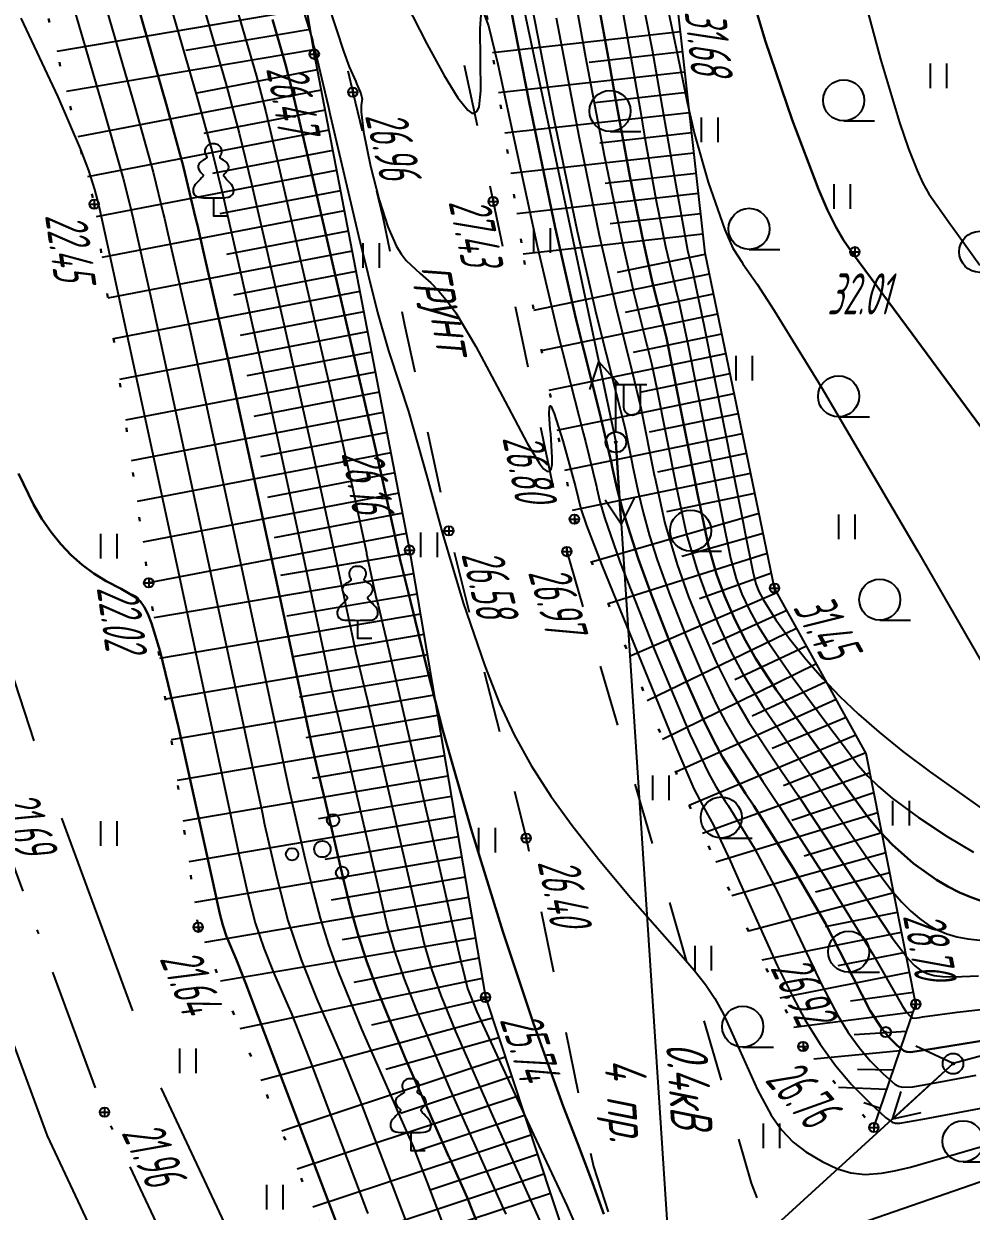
# Model space of a CAD drawing. Extents: x 1233805 to 1234355, y 654698 to 655114.
# Drawn here: x 1234216.06 to 1234239.12, y 654983.22 to 655012.12 of the extents above; entities that cross this region are included whole.
import ezdxf

# ---------------------------------------------------------------- set-up
doc = ezdxf.new("R2010")
doc.units = 0
for name, pattern in [('ИИDash_10_10', [2, 1, -1]), ('ИИDash_15_15', [3, 1.5, -1.5]), ('ИИDash_50_20', [7, 5, -2]), ('ИИDashDot_30_20', [5, 3, -1, 0, -1]), ('ИИDot', [1, 0, -1])]:
    doc.linetypes.add(name, pattern=pattern)
for name, color, linetype, lineweight in [('ИИ_ГОРИЗОНТАЛИ_ОСН', 32, 'Continuous', 25), ('ИИ_ГОРИЗОНТАЛИ_УТОЛЩ', 32, 'Continuous', 30), ('ИИ_ДОРОГИ_АД', 7, 'Continuous', 25), ('ИИ_ДОРОГИ_АД_ОСИ', 7, 'Continuous', 25), ('ИИ_ЛЭП_НН', 250, 'Continuous', 25), ('ИИ_ОТКОС', 7, 'Continuous', 25), ('ИИ_ОТМЕТКИ', 7, 'Continuous', 25), ('ИИ_СТРОЕНИЕ', 7, 'Continuous', 25), ('ИИ_УГОДЬЯ', 7, 'Continuous', 25)]:
    doc.layers.add(name, color=color, linetype=linetype, lineweight=lineweight)
doc.styles.add('VNIPISIMPLEXCUR', font='simplex.shx', dxfattribs={"width": 0.8, "oblique": 15})
doc.styles.add('ГОСТ 2.304 КУРСИВ', font='cs_gost2304.shx', dxfattribs={"oblique": 15})

# ---------------------------------------------------------------- blocks, each defined once
blk = doc.blocks.new('ИИ05401')
at = {"color": 0, "linetype": 'Continuous', "lineweight": 25}
for points in [[(-0.4, 1.2), (-0.4, 0)], [(0.4, 1.2), (0.4, 0)]]:
    blk.add_lwpolyline(points, dxfattribs=at)
blk = doc.blocks.new('ИИ053881')
at = {"color": 0, "linetype": 'Continuous', "lineweight": 25}
blk.add_lwpolyline([(0, 0.875), (0.129, 0.876), (0.342, 0.878), (0.479, 0.882), (0.614, 0.891), (0.726, 0.907), (0.816, 0.94), (0.906, 1), (0.956, 1.071), (0.983, 1.151), (0.991, 1.231), (0.986, 1.295), (0.963, 1.379), (0.932, 1.445), (0.884, 1.516), (0.798, 1.61), (0.719, 1.692), (0.646, 1.766), (0.575, 1.842), (0.536, 1.889), (0.511, 1.929), (0.501, 1.967), (0.504, 1.992), (0.518, 2.017), (0.545, 2.049), (0.608, 2.115), (0.679, 2.198), (0.732, 2.29), (0.745, 2.372), (0.736, 2.444), (0.709, 2.515), (0.672, 2.575), (0.633, 2.617), (0.596, 2.646), (0.548, 2.678), (0.495, 2.709), (0.408, 2.76), (0.363, 2.789), (0.336, 2.812), (0.324, 2.831), (0.321, 2.846), (0.325, 2.865), (0.335, 2.89), (0.353, 2.928), (0.372, 2.968), (0.4, 3.034), (0.413, 3.103), (0.412, 3.19), (0.398, 3.247), (0.363, 3.319), (0.32, 3.377), (0.284, 3.414), (0.246, 3.444), (0.181, 3.476), (0.125, 3.489), (0.07, 3.496), (0, 3.5), (-0.07, 3.496), (-0.125, 3.489), (-0.181, 3.476), (-0.246, 3.444), (-0.284, 3.414), (-0.32, 3.377), (-0.363, 3.319), (-0.398, 3.247), (-0.412, 3.19), (-0.413, 3.103), (-0.4, 3.034), (-0.372, 2.968), (-0.353, 2.928), (-0.335, 2.89), (-0.325, 2.865), (-0.321, 2.846), (-0.324, 2.831), (-0.336, 2.812), (-0.363, 2.789), (-0.408, 2.76), (-0.495, 2.709), (-0.548, 2.678), (-0.596, 2.646), (-0.633, 2.617), (-0.672, 2.575), (-0.709, 2.515), (-0.736, 2.444), (-0.745, 2.372), (-0.732, 2.29), (-0.679, 2.198), (-0.608, 2.115), (-0.545, 2.049), (-0.518, 2.017), (-0.504, 1.992), (-0.501, 1.967), (-0.511, 1.929), (-0.536, 1.889), (-0.575, 1.842), (-0.646, 1.766), (-0.719, 1.692), (-0.798, 1.61), (-0.884, 1.516), (-0.932, 1.445), (-0.963, 1.379), (-0.986, 1.295), (-0.991, 1.231), (-0.983, 1.151), (-0.956, 1.071), (-0.906, 1), (-0.816, 0.94), (-0.726, 0.907), (-0.614, 0.891), (-0.479, 0.882), (-0.342, 0.878), (-0.129, 0.876)], close=True, dxfattribs=at)
blk.add_lwpolyline([(0, 0.875), (0, 0), (0.7, 0)], dxfattribs=at)
blk = doc.blocks.new('ИИ05394')
at = {"color": 0, "linetype": 'Continuous', "lineweight": 25}
for centre, radius in [((0.52, 1.407), 0.3), ((-1.479, -0.253), 0.3), ((0, 0), 0.4), ((0.958, -1.154), 0.3)]:
    blk.add_circle(centre, radius, dxfattribs=at)
blk = doc.blocks.new('ИИ05379')
at = {"color": 0, "linetype": 'Continuous', "lineweight": 25}
blk.add_lwpolyline([(0, -1), (1.5, -1)], dxfattribs=at)
blk.add_circle((0, 0), 1, dxfattribs=at)
blk = doc.blocks.new('ИИ0511015')
at = {"linetype": 'Continuous', "lineweight": 25}
blk.add_hatch(color=0, dxfattribs=at).paths.add_polyline_path([(-0.05, 0, 1), (0.05, 0, 1)])
at = {"color": 0, "linetype": 'Continuous', "lineweight": 25, "flags": 128}
for points in [[(0, 0.5), (0, 3)], [(0, 2.806), (1.5, 2.806)], [(1.184, 2.806), (1.184, 1.706), (1.174, 1.617), (1.144, 1.532), (1.096, 1.456), (1.033, 1.393), (0.957, 1.345), (0.873, 1.316), (0.784, 1.306), (0.695, 1.316), (0.61, 1.345), (0.534, 1.393), (0.471, 1.456), (0.423, 1.532), (0.394, 1.617), (0.384, 1.706), (0.384, 2.806)]]:
    blk.add_lwpolyline(points, dxfattribs=at)
at = {"color": 0, "linetype": 'Continuous', "lineweight": 25}
for radius in [0.5, 0.05]:
    blk.add_circle((0, 0), radius, dxfattribs=at)
blk = doc.blocks.new('ИИ051144')
at = {"color": 0, "linetype": 'Continuous', "lineweight": 25, "flags": 128}
for points in [[(2.775, 0.707), (4, 0), (2.775, -0.707)], [(4, 0), (0, 0)]]:
    blk.add_lwpolyline(points, dxfattribs=at)
blk = doc.blocks.new('ИИ051081')
at = {"linetype": 'Continuous', "lineweight": 25}
blk.add_hatch(color=0, dxfattribs=at).paths.add_polyline_path([(-0.05, 0, 1), (0.05, 0, 1)])
at = {"color": 0, "linetype": 'Continuous', "lineweight": 25}
for radius in [0.5, 0.05]:
    blk.add_circle((0, 0), radius, dxfattribs=at)
blk = doc.blocks.new('PICKET')
at = {"color": 0, "linetype": 'Continuous', "lineweight": 25}
for p, q in [((-0.23, 0), (0.23, 0)), ((0, 0.23), (0, -0.23))]:
    blk.add_line(p, q, dxfattribs=at)
blk.add_circle((0, 0), 0.23, dxfattribs=at)
at = {"color": 0, "linetype": 'Continuous', "style": 'VNIPISIMPLEXCUR', "oblique": 15, "width": 0.8}
blk.add_attdef('OTMETKA', (1.25, 0.3), '', height=2, dxfattribs=at)
at = {"color": 8, "linetype": 'Continuous', "style": 'VNIPISIMPLEXCUR', "oblique": 15, "width": 0.8, "flags": 1}
blk.add_attdef('NOMER', (1.25, -2.7), '', height=2, dxfattribs=at)

msp = doc.modelspace()

# ---------------------------------------------------------------- linework, layer by layer
at = {"layer": 'ИИ_ГОРИЗОНТАЛИ_ОСН', "flags": 128}
for points, elevation in [([(1234215.847, 655017.41), (1234218.017, 655009.981), (1234218.478, 655008.358), (1234218.675, 655007.587), (1234218.684, 655007.548), (1234218.723, 655007.378), (1234219.177, 655005.358), (1234220.548, 654999.029), (1234221.659, 654993.872), (1234221.86, 654992.93), (1234221.923, 654992.635), (1234222.217, 654991.342), (1234222.488, 654990.294), (1234222.809, 654989.335), (1234223.191, 654988.382), (1234223.761, 654987.074), (1234223.856, 654986.86), (1234224.243, 654985.919), (1234224.282, 654985.814), (1234224.993, 654983.938), (1234225.005, 654983.907), (1234225.025, 654983.853), (1234225.822, 654981.757)], 23), ([(1234216.89, 655016.551), (1234218.774, 655010.079), (1234219.21, 655008.508), (1234219.465, 655007.469), (1234219.485, 655007.385), (1234219.569, 655007.022), (1234220.116, 655004.613), (1234221.318, 654999.074), (1234222.255, 654994.723), (1234222.401, 654994.037), (1234222.508, 654993.542), (1234222.911, 654991.783), (1234223.101, 654990.998), (1234223.279, 654990.35), (1234223.482, 654989.704), (1234223.714, 654989.048), (1234224.279, 654987.646), (1234225.114, 654985.748), (1234225.151, 654985.667), (1234225.527, 654984.809), (1234225.869, 654983.937), (1234227.207, 654980.404)], 23.5), ([(1234218.976, 655014.831), (1234220.275, 655010.349), (1234220.643, 655009.002), (1234220.911, 655007.915), (1234221.319, 655006.145), (1234222.033, 655002.968), (1234222.859, 654999.162), (1234223.447, 654996.426), (1234223.529, 654996.038), (1234223.598, 654995.724), (1234223.63, 654995.592), (1234223.914, 654994.408), (1234224.7, 654991.043), (1234224.712, 654990.989), (1234224.91, 654990.161), (1234225.084, 654989.552), (1234225.31, 654988.891), (1234225.617, 654988.104), (1234226.434, 654986.188), (1234227.699, 654983.361), (1234227.796, 654983.147)], 24.5), ([(1234220.019, 655013.972), (1234220.995, 655010.609), (1234221.305, 655009.463), (1234221.602, 655008.227), (1234222.422, 655004.677), (1234223.051, 655001.879), (1234223.63, 654999.207), (1234224.043, 654997.277), (1234224.117, 654996.924), (1234224.133, 654996.848), (1234224.135, 654996.843), (1234224.432, 654995.608), (1234225.569, 654990.728), (1234225.585, 654990.66), (1234225.809, 654989.721), (1234225.983, 654989.113), (1234226.215, 654988.468), (1234226.573, 654987.596), (1234227.52, 654985.435), (1234228.973, 654982.208)], 25), ([(1234230.886, 655013.874), (1234231.356, 655011.486), (1234231.844, 655008.7), (1234231.891, 655008.425), (1234232.218, 655006.612), (1234232.347, 655006.072), (1234232.349, 655006.065), (1234232.611, 655004.796), (1234233.561, 655000.015), (1234233.62, 654999.718), (1234233.806, 654998.791), (1234233.883, 654998.493), (1234233.956, 654998.303), (1234234.055, 654998.105), (1234234.365, 654997.613), (1234234.71, 654997.142), (1234235.103, 654996.652), (1234235.51, 654996.186), (1234235.92, 654995.756), (1234236.375, 654995.321), (1234236.885, 654994.877), (1234237.46, 654994.412), (1234238.133, 654993.902), (1234239.415, 654992.996)], 31), ([(1234231.429, 655013.948), (1234231.964, 655011.407), (1234232.211, 655010.211), (1234232.388, 655009.438), (1234232.718, 655008.267), (1234233.125, 655007.111), (1234233.316, 655006.663), (1234233.545, 655006.31), (1234233.567, 655006.278), (1234233.912, 655005.782), (1234234.324, 655005.146), (1234235.468, 655003.282), (1234237.816, 654999.296), (1234240.134, 654995.267)], 31.5), ([(1234222.616, 655013.258), (1234223.086, 655011.722), (1234223.098, 655011.67), (1234223.099, 655011.665), (1234223.122, 655011.564), (1234223.144, 655011.494), (1234223.155, 655011.459), (1234223.469, 655010.129), (1234223.522, 655009.896), (1234224.207, 655006.964), (1234224.671, 655005.097), (1234224.936, 655004.16), (1234225.213, 655003.323), (1234225.426, 655002.686), (1234225.876, 655001.078), (1234226.249, 654999.712), (1234226.755, 654998.027), (1234227.282, 654996.491), (1234227.639, 654995.581), (1234227.997, 654994.811), (1234228.408, 654994.068), (1234228.889, 654993.323), (1234229.412, 654992.604), (1234230.059, 654991.783), (1234230.824, 654990.866), (1234231.718, 654989.839), (1234231.899, 654989.636), (1234232.379, 654989.088), (1234232.658, 654988.738), (1234232.883, 654988.399), (1234233.091, 654988.013), (1234233.483, 654987.146), (1234233.921, 654986.173), (1234234.252, 654985.56), (1234234.507, 654985.2), (1234234.786, 654984.903), (1234235.096, 654984.662), (1234235.494, 654984.429), (1234235.871, 654984.248), (1234236.193, 654984.152), (1234236.542, 654984.116), (1234236.935, 654984.142), (1234237.255, 654984.198), (1234237.643, 654984.289), (1234238.766, 654984.612), (1234239.542, 654984.841)], 26.5), ([(1234228.3, 655013.229), (1234228.965, 655009.812), (1234229.533, 655007.071), (1234229.994, 655005.055), (1234230.483, 655003.122), (1234230.483, 655003.121), (1234230.7, 655002.265), (1234230.877, 655001.375), (1234230.879, 655001.369), (1234231.004, 655000.766), (1234231.135, 655000.225), (1234231.294, 654999.662), (1234231.481, 654999.078), (1234231.794, 654998.201), (1234232.168, 654997.25), (1234232.556, 654996.34), (1234232.918, 654995.564), (1234233.151, 654995.116), (1234233.392, 654994.696), (1234234.05, 654993.681), (1234234.456, 654993.073), (1234235.58, 654991.325), (1234236.727, 654989.474), (1234237.388, 654988.322), (1234237.449, 654988.209), (1234237.538, 654988.075), (1234237.638, 654987.966), (1234237.638, 654987.966), (1234237.638, 654987.966), (1234237.689, 654987.924), (1234237.735, 654987.916), (1234237.864, 654987.937), (1234237.933, 654987.95), (1234238.784, 654988.064), (1234239.713, 654988.17)], 28.5), ([(1234236.431, 655013.077), (1234236.913, 655011.262), (1234237.377, 655009.717), (1234237.597, 655009.08), (1234237.805, 655008.55), (1234237.946, 655008.241), (1234238.09, 655007.984), (1234238.615, 655007.241), (1234238.664, 655007.174), (1234239.329, 655006.244)], 32.5), ([(1234223.434, 655012.686), (1234223.669, 655011.977), (1234223.84, 655011.458), (1234223.981, 655011.078), (1234224.14, 655010.715), (1234224.159, 655010.673), (1234224.268, 655010.423), (1234224.298, 655010.292), (1234224.289, 655010.245), (1234224.27, 655010.134), (1234224.271, 655009.979), (1234224.334, 655009.49), (1234224.501, 655008.66), (1234224.711, 655007.841), (1234224.925, 655007.182), (1234225.135, 655006.702), (1234225.244, 655006.522), (1234225.366, 655006.364), (1234225.709, 655006.042), (1234225.966, 655005.816), (1234226.173, 655005.605), (1234226.375, 655005.362), (1234226.575, 655005.083), (1234227.064, 655004.27), (1234227.779, 655002.925), (1234228.311, 655001.918), (1234228.613, 655001.416), (1234228.713, 655001.292), (1234228.793, 655001.229), (1234228.853, 655001.225), (1234228.896, 655001.282), (1234228.919, 655001.395), (1234228.925, 655001.567), (1234228.887, 655002.138), (1234228.877, 655002.252), (1234228.852, 655002.618), (1234228.859, 655002.797), (1234228.875, 655002.822), (1234228.899, 655002.804), (1234228.973, 655002.638), (1234229.18, 655001.974), (1234229.49, 655000.849), (1234229.624, 655000.312), (1234229.628, 655000.29), (1234229.754, 654999.913), (1234230.131, 654998.946), (1234231.955, 654994.462), (1234232.368, 654993.503), (1234232.573, 654993.117), (1234232.581, 654993.104), (1234232.852, 654992.616), (1234233.262, 654991.729), (1234233.497, 654991.198), (1234234.401, 654989.196), (1234234.762, 654988.467), (1234235.084, 654987.871), (1234235.443, 654987.286), (1234235.818, 654986.764), (1234236.205, 654986.306), (1234236.651, 654985.858), (1234236.651, 654985.858), (1234236.651, 654985.857), (1234237.033, 654985.501), (1234237.197, 654985.383), (1234237.276, 654985.36), (1234237.386, 654985.362), (1234237.945, 654985.457), (1234240.187, 654985.881)], 27), ([(1234225.361, 655012.634), (1234225.868, 655011.637), (1234226.292, 655010.861), (1234226.628, 655010.319), (1234226.87, 655010.017), (1234226.964, 655009.951), (1234227.039, 655009.944), (1234227.098, 655009.995), (1234227.142, 655010.105), (1234227.184, 655010.494), (1234227.177, 655011.222), (1234227.176, 655011.257), (1234227.166, 655012), (1234227.192, 655012.348)], 27.5), ([(1234227.26, 655012.376), (1234227.372, 655012.072), (1234227.601, 655011.141), (1234228.015, 655009.228), (1234228.56, 655006.715), (1234229.069, 655004.555), (1234229.676, 655002.166), (1234229.731, 655001.951), (1234229.998, 655000.862), (1234230.007, 655000.812), (1234230.082, 655000.491), (1234230.196, 655000.102), (1234230.572, 654999.029), (1234231.406, 654996.904), (1234232.276, 654994.83), (1234232.726, 654993.878), (1234232.906, 654993.558), (1234233.134, 654993.203), (1234233.206, 654993.093), (1234233.839, 654992.064), (1234234.417, 654990.978), (1234234.96, 654989.833), (1234235.495, 654988.702), (1234235.872, 654987.983), (1234236.127, 654987.57), (1234236.391, 654987.201), (1234236.665, 654986.878), (1234236.98, 654986.561), (1234236.98, 654986.561), (1234236.98, 654986.56), (1234237.263, 654986.311), (1234237.353, 654986.263), (1234237.451, 654986.24), (1234237.699, 654986.249), (1234238.156, 654986.325), (1234239.245, 654986.529)], 27.5), ([(1234229.534, 655012.436), (1234229.737, 655011.308), (1234230.189, 655008.921), (1234230.607, 655006.887), (1234230.91, 655005.562), (1234231.229, 655004.301), (1234231.236, 655004.272), (1234231.352, 655003.818), (1234231.465, 655003.277), (1234231.951, 655000.831), (1234231.958, 655000.793), (1234232.192, 654999.695), (1234232.442, 654998.844), (1234232.684, 654998.177), (1234232.961, 654997.507), (1234233.256, 654996.875), (1234233.56, 654996.299), (1234234.033, 654995.53), (1234234.741, 654994.507), (1234235.255, 654993.773), (1234235.785, 654992.991), (1234236.622, 654991.77), (1234237.2, 654991.009), (1234237.432, 654990.744), (1234237.651, 654990.524), (1234237.864, 654990.34), (1234238.077, 654990.189), (1234238.296, 654990.067), (1234238.526, 654989.97), (1234238.771, 654989.897), (1234239.038, 654989.846), (1234239.402, 654989.809)], 29.5), ([(1234215.987, 655012.257), (1234216.891, 655010.347), (1234217.441, 655009.063), (1234217.633, 655008.549), (1234217.781, 655008.089), (1234217.88, 655007.727), (1234217.883, 655007.711), (1234217.887, 655007.693), (1234218.239, 655006.102), (1234219.778, 654998.985), (1234221.063, 654993.021), (1234221.315, 654991.832), (1234221.337, 654991.728), (1234221.523, 654990.901), (1234221.696, 654990.238), (1234221.903, 654989.622), (1234222.142, 654989.029), (1234222.496, 654988.212), (1234222.57, 654988.046), (1234222.906, 654987.203), (1234223.021, 654986.897), (1234224.413, 654983.223), (1234224.437, 654983.159)], 22.5), ([(1234221.29, 655012.342), (1234221.714, 655010.869), (1234221.952, 655009.978), (1234222.294, 655008.539), (1234223.524, 655003.209), (1234224.069, 655000.79), (1234224.4, 654999.251), (1234224.407, 654999.22), (1234224.642, 654998.143), (1234224.684, 654997.971), (1234224.958, 654996.841), (1234226.067, 654992.068), (1234226.717, 654989.225), (1234226.728, 654989.175), (1234226.865, 654988.637), (1234227.089, 654988.074), (1234228.313, 654985.417), (1234228.534, 654984.952), (1234229.29, 654983.339), (1234229.791, 654982.192)], 25.5), ([(1234229.018, 655012.268), (1234229.573, 655009.385), (1234230.07, 655006.979), (1234230.452, 655005.308), (1234230.856, 655003.711), (1234230.863, 655003.683), (1234231.082, 655002.771), (1234231.414, 655001.103), (1234231.418, 655001.084), (1234231.662, 654999.967), (1234231.961, 654998.961), (1234232.243, 654998.177), (1234232.57, 654997.362), (1234232.909, 654996.598), (1234233.239, 654995.932), (1234233.71, 654995.119), (1234234.401, 654994.086), (1234234.913, 654993.336), (1234235.922, 654991.802), (1234237.199, 654989.877), (1234237.597, 654989.353), (1234237.751, 654989.195), (1234237.898, 654989.082), (1234238.052, 654989.003), (1234238.223, 654988.954), (1234238.427, 654988.928), (1234238.695, 654988.923), (1234239.296, 654988.946)], 29), ([(1234230.648, 655012.355), (1234231.069, 655009.986), (1234231.173, 655009.386), (1234231.449, 655007.857), (1234231.681, 655006.704), (1234231.975, 655005.482), (1234231.979, 655005.466), (1234232.229, 655004.29), (1234233.025, 655000.287), (1234233.05, 655000.159), (1234233.264, 654999.112), (1234233.403, 654998.61), (1234233.543, 654998.236), (1234233.717, 654997.862), (1234233.936, 654997.463), (1234234.202, 654997.034), (1234234.761, 654996.23), (1234235.633, 654995.058), (1234235.94, 654994.649), (1234236.053, 654994.497), (1234236.371, 654994.08), (1234236.604, 654993.809), (1234236.867, 654993.553), (1234237.201, 654993.274), (1234237.842, 654992.801), (1234238.54, 654992.338), (1234239.179, 654991.961)], 30.5)]:
    msp.add_lwpolyline(points, dxfattribs=dict(at, elevation=elevation))
at = {"layer": 'ИИ_ГОРИЗОНТАЛИ_УТОЛЩ', "flags": 128}
for points, elevation in [([(1234217.933, 655015.691), (1234219.53, 655010.178), (1234219.939, 655008.669), (1234220.252, 655007.369), (1234220.286, 655007.221), (1234220.428, 655006.608), (1234221.054, 655003.868), (1234222.089, 654999.118), (1234222.851, 654995.575), (1234222.94, 654995.156), (1234223.063, 654994.599), (1234223.206, 654994.003), (1234223.397, 654993.207), (1234223.83, 654991.357), (1234223.838, 654991.324), (1234224.013, 654990.594), (1234224.188, 654989.973), (1234224.402, 654989.316), (1234224.66, 654988.612), (1234225.355, 654986.925), (1234226.411, 654984.544), (1234226.425, 654984.514), (1234226.854, 654983.55), (1234227.115, 654982.897)], 24), ([(1234227.582, 655014.19), (1234228.362, 655010.211), (1234228.996, 655007.162), (1234229.508, 655004.915), (1234230.063, 655002.698), (1234230.106, 655002.53), (1234230.367, 655001.43), (1234230.386, 655001.335), (1234230.497, 655000.825), (1234230.634, 655000.302), (1234231.013, 654999.111), (1234231.357, 654998.173), (1234231.774, 654997.112), (1234232.209, 654996.069), (1234232.597, 654995.197), (1234232.839, 654994.7), (1234233.068, 654994.275), (1234233.628, 654993.389), (1234233.831, 654993.083), (1234234.789, 654991.57), (1234235.572, 654990.226), (1234236.255, 654988.89), (1234236.661, 654988.096), (1234236.965, 654987.638), (1234237.125, 654987.449), (1234237.309, 654987.263), (1234237.309, 654987.263), (1234237.309, 654987.263), (1234237.484, 654987.119), (1234237.555, 654987.095), (1234237.646, 654987.09), (1234238.229, 654987.179), (1234238.325, 654987.197), (1234239.526, 654987.387)], 28), ([(1234233.635, 655013.301), (1234234.106, 655011.719), (1234234.764, 655009.786), (1234235.403, 655008.099), (1234235.625, 655007.587), (1234235.825, 655007.183), (1234236.017, 655006.856), (1234236.261, 655006.505), (1234237.109, 655005.355), (1234237.687, 655004.575), (1234239.462, 655002.163)], 32), ([(1234229.948, 655013.181), (1234230.299, 655011.229), (1234230.455, 655010.347), (1234230.814, 655008.413), (1234231.144, 655006.796), (1234231.368, 655005.816), (1234231.602, 655004.891), (1234231.608, 655004.868), (1234231.704, 655004.482), (1234231.847, 655003.784), (1234232.488, 655000.559), (1234232.501, 655000.491), (1234232.726, 654999.41), (1234232.922, 654998.727), (1234233.117, 654998.197), (1234233.342, 654997.676), (1234233.597, 654997.165), (1234233.881, 654996.666), (1234234.373, 654995.914), (1234235.127, 654994.862), (1234235.598, 654994.211), (1234235.898, 654993.785), (1234236.613, 654992.804), (1234236.907, 654992.453), (1234237.201, 654992.142), (1234237.719, 654991.68), (1234238.275, 654991.285), (1234238.556, 654991.119), (1234238.836, 654990.977), (1234239.112, 654990.86), (1234239.382, 654990.768)], 30), ([(1234222.119, 655012.224), (1234222.312, 655011.551), (1234222.433, 655011.129), (1234222.597, 655010.501), (1234222.985, 655008.85), (1234224.627, 655001.74), (1234225.086, 654999.709), (1234225.087, 654999.7), (1234225.164, 654999.325), (1234225.171, 654999.295), (1234225.172, 654999.288), (1234225.236, 654999.002), (1234225.243, 654998.979), (1234225.411, 654998.325), (1234225.48, 654998.038), (1234225.884, 654996.384), (1234226.265, 654994.922), (1234226.948, 654992.517), (1234227.718, 654990.031), (1234228.467, 654987.788), (1234229.188, 654985.775), (1234229.544, 654984.856), (1234229.875, 654983.999), (1234230.183, 654983.146)], 26), ([(1234215.932, 655001.178), (1234216.295, 655000.424), (1234216.503, 655000.073), (1234216.726, 654999.751), (1234216.964, 654999.457), (1234217.218, 654999.191), (1234217.483, 654998.956), (1234217.766, 654998.745), (1234218.066, 654998.559), (1234218.43, 654998.367), (1234218.43, 654998.367), (1234218.788, 654998.16), (1234218.899, 654998.057), (1234218.993, 654997.93), (1234219.082, 654997.759), (1234219.171, 654997.535), (1234219.377, 654996.841), (1234219.825, 654995), (1234220.48, 654992.083), (1234220.749, 654990.833), (1234220.752, 654990.821), (1234220.829, 654990.461), (1234220.904, 654990.182), (1234220.998, 654989.909), (1234221.232, 654989.35), (1234221.283, 654989.231), (1234221.458, 654988.78), (1234221.759, 654987.98), (1234223.834, 654982.507)], 22)]:
    msp.add_lwpolyline(points, dxfattribs=dict(at, elevation=elevation))
at = {"layer": 'ИИ_ДОРОГИ_АД', "linetype": 'ИИDash_15_15', "flags": 128}
for points in [[(1234213.689, 655099.962), (1234213.921, 655098.753), (1234214.756, 655094.348), (1234215.671, 655090.473), (1234216.569, 655087.125), (1234217.353, 655084.304), (1234217.716, 655082.581), (1234218.19, 655080.016), (1234218.633, 655076.29), (1234218.842, 655072.548), (1234219.103, 655068.474), (1234219.54, 655064.69), (1234219.834, 655061.188), (1234220.106, 655058.8), (1234221.076, 655053.356), (1234221.621, 655046.565), (1234222.197, 655041.188), (1234222.989, 655033.473), (1234223.714, 655026.596), (1234224.004, 655024.428), (1234224.49, 655020.575), (1234225.872, 655015.393), (1234227.486, 655007.795), (1234229.28, 654999.274), (1234233.77, 654983.899), (1234235.28, 654979.948), (1234242.599, 654962.411), (1234246.914, 654949.166), (1234249.599, 654944.45), (1234253.621, 654941.616), (1234256.584, 654938.131), (1234261.761, 654932.995), (1234264.242, 654931.245), (1234280.624, 654913.48), (1234302.793, 654889.213), (1234306.3, 654883.673), (1234310.274, 654879.467)], [(1234210.896, 655099.704), (1234210.914, 655099.587), (1234211.857, 655094.925), (1234213.032, 655090.734), (1234213.995, 655085.146), (1234214.529, 655083.278), (1234215.019, 655081.231), (1234215.575, 655078.401), (1234215.746, 655074.018), (1234215.291, 655071.001), (1234215.518, 655068.326), (1234215.715, 655066.593), (1234216.768, 655063.058), (1234217.122, 655058.566), (1234217.856, 655053.637), (1234218.648, 655049.2), (1234219.221, 655044.033), (1234220.37, 655033.539), (1234221.423, 655024.842), (1234221.737, 655022.44), (1234222.046, 655020.301), (1234222.825, 655016.357), (1234223.484, 655012.932), (1234224.068, 655010.46), (1234224.8, 655007.415), (1234225.332, 655004.791), (1234226.407, 654999.78), (1234228.29, 654992.298), (1234229.926, 654984.305), (1234232.213, 654977.348), (1234233.445, 654974.512), (1234234.765, 654970.949), (1234236.389, 654965.414), (1234240.278, 654954.562), (1234240.617, 654952.626), (1234240.706, 654951.123), (1234241.016, 654948.936), (1234240.989, 654948.091), (1234240.491, 654944.51), (1234239.422, 654941.883), (1234237.311, 654938.846), (1234232.181, 654931.059), (1234228.203, 654924.776), (1234225.401, 654918.658), (1234222.581, 654911.855), (1234220.955, 654905.826), (1234220.712, 654902.905), (1234220.863, 654901.437)]]:
    msp.add_lwpolyline(points, dxfattribs=at)
at = {"layer": 'ИИ_ДОРОГИ_АД', "flags": 128}
msp.add_lwpolyline([(1234232.181, 654931.059), (1234231.485, 654941.469), (1234231.11, 654949.912), (1234230.652, 654951.474), (1234229.474, 654955.346), (1234226.561, 654963.578), (1234225.266, 654966.668), (1234223.067, 654971.575), (1234219.932, 654978.035), (1234216.64, 654985.051), (1234213.606, 654993.282), (1234209.939, 655004.539), (1234207.31, 655010.19), (1234205.734, 655015.792), (1234208.622, 655016.604)], dxfattribs=at)
at = {"layer": 'ИИ_ДОРОГИ_АД', "linetype": 'ИИDash_50_20', "flags": 128}
msp.add_lwpolyline([(1234234.91, 654935.201), (1234234.481, 654941.636), (1234234.091, 654950.407), (1234233.527, 654952.332), (1234232.324, 654956.283), (1234229.361, 654964.659), (1234228.019, 654967.862), (1234225.786, 654972.844), (1234222.64, 654979.327), (1234219.411, 654986.209), (1234216.441, 654994.266), (1234212.736, 655005.64), (1234210.132, 655011.235), (1234208.622, 655016.604)], dxfattribs=at)
at = {"layer": 'ИИ_ДОРОГИ_АД_ОСИ', "linetype": 'ИИDashDot_30_20', "flags": 128}
msp.add_lwpolyline([(1234233.545, 654933.129), (1234232.983, 654941.553), (1234232.6, 654950.16), (1234232.09, 654951.903), (1234230.899, 654955.814), (1234227.961, 654964.119), (1234226.643, 654967.265), (1234224.427, 654972.209), (1234221.286, 654978.681), (1234218.026, 654985.63), (1234215.023, 654993.774), (1234211.337, 655005.09), (1234208.721, 655010.713), (1234207.178, 655016.198)], dxfattribs=at)
at = {"layer": 'ИИ_ЛЭП_НН', "flags": 128}
for points in [[(1234213.717, 655063.816), (1234224.994, 655027.75), (1234230.474, 655001.937), (1234232.261, 654974.732), (1234235.873, 654942.857), (1234254.685, 654930.295), (1234274.578, 654914.045), (1234301.425, 654870.757), (1234315.062, 654850.276)], [(1234238.68, 654986.811), (1234209.864, 654960.512), (1234196.274, 654950.12)]]:
    msp.add_lwpolyline(points, dxfattribs=at)
at = {"layer": 'ИИ_ЛЭП_НН', "linetype": 'ИИDash_10_10', "flags": 128}
msp.add_lwpolyline([(1234238.68, 654986.811), (1234237.046, 654987.578)], dxfattribs=at)
at = {"layer": 'ИИ_ОТКОС'}
for p, q in [((1234222.946, 655012.478, 27.811), (1234216.862, 655011.445, 27.811)), ((1234223.029, 655011.985, 27.811), (1234220.006, 655011.472, 27.811)), ((1234227.469, 655011.428, 26.723), (1234232.043, 655011.937, 26.723)), ((1234223.113, 655011.492, 27.811), (1234217.102, 655010.472, 27.811)), ((1234229.821, 655011.191, 26.723), (1234232.098, 655011.445, 26.723)), ((1234223.205, 655011.001, 27.811), (1234220.229, 655010.429, 27.811)), ((1234227.618, 655010.447, 26.723), (1234232.153, 655010.952, 26.723)), ((1234223.299, 655010.511, 27.811), (1234217.373, 655009.371, 27.811)), ((1234229.95, 655010.208, 26.723), (1234232.208, 655010.46, 26.723)), ((1234223.393, 655010.02, 27.811), (1234220.443, 655009.453, 27.811)), ((1234227.767, 655009.467, 26.723), (1234232.263, 655009.967, 26.723)), ((1234223.488, 655009.53, 27.811), (1234217.612, 655008.4, 27.811)), ((1234230.079, 655009.225, 26.723), (1234232.318, 655009.474, 26.723)), ((1234223.582, 655009.039, 27.811), (1234220.657, 655008.477, 27.811)), ((1234227.916, 655008.486, 26.723), (1234232.372, 655008.982, 26.723)), ((1234223.676, 655008.548, 27.811), (1234217.821, 655007.423, 27.811)), ((1234230.209, 655008.242, 26.723), (1234232.427, 655008.489, 26.723)), ((1234223.771, 655008.058, 27.811), (1234220.831, 655007.493, 27.811)), ((1234228.064, 655007.505, 26.723), (1234232.482, 655007.997, 26.723)), ((1234223.865, 655007.567, 27.811), (1234217.963, 655006.433, 27.811)), ((1234230.338, 655007.259, 26.723), (1234232.537, 655007.504, 26.723)), ((1234223.959, 655007.077, 27.811), (1234220.997, 655006.507, 27.811)), ((1234228.213, 655006.524, 26.723), (1234232.592, 655007.012, 26.723)), ((1234224.054, 655006.586, 27.811), (1234218.105, 655005.442, 27.811)), ((1234230.514, 655006.077, 26.723), (1234232.649, 655006.519, 26.723)), ((1234224.148, 655006.095, 27.811), (1234221.162, 655005.521, 27.811)), ((1234228.474, 655005.148, 26.723), (1234232.749, 655006.034, 26.723)), ((1234224.242, 655005.605, 27.811), (1234218.248, 655004.452, 27.811)), ((1234230.709, 655005.105, 26.723), (1234232.85, 655005.549, 26.723)), ((1234224.337, 655005.114, 27.811), (1234221.328, 655004.536, 27.811)), ((1234228.663, 655004.174, 26.723), (1234232.951, 655005.064, 26.723)), ((1234224.431, 655004.624, 27.811), (1234218.39, 655003.462, 27.811)), ((1234230.905, 655004.133, 26.723), (1234233.051, 655004.578, 26.723)), ((1234224.525, 655004.133, 27.811), (1234221.493, 655003.55, 27.811)), ((1234228.853, 655003.201, 26.723), (1234233.152, 655004.093, 26.723)), ((1234224.62, 655003.642, 27.811), (1234218.533, 655002.472, 27.811)), ((1234231.1, 655003.161, 26.723), (1234233.252, 655003.608, 26.723)), ((1234224.714, 655003.152, 27.811), (1234221.659, 655002.564, 27.811)), ((1234229.042, 655002.228, 26.723), (1234233.353, 655003.123, 26.723)), ((1234224.808, 655002.661, 27.811), (1234218.675, 655001.482, 27.811)), ((1234231.295, 655002.19, 26.723), (1234233.454, 655002.637, 26.723)), ((1234224.903, 655002.171, 27.811), (1234221.824, 655001.579, 27.811)), ((1234229.231, 655001.255, 26.723), (1234233.554, 655002.152, 26.723)), ((1234224.997, 655001.68, 27.811), (1234218.817, 655000.492, 27.811)), ((1234231.491, 655001.218, 26.723), (1234233.655, 655001.667, 26.723)), ((1234225.091, 655001.189, 27.811), (1234221.99, 655000.593, 27.811)), ((1234229.421, 655000.282, 26.723), (1234233.756, 655001.181, 26.723)), ((1234225.186, 655000.699, 27.811), (1234218.96, 654999.502, 27.811)), ((1234231.712, 655000.251, 26.723), (1234233.856, 655000.696, 26.723)), ((1234225.28, 655000.208, 27.811), (1234222.155, 654999.608, 27.811)), ((1234229.88, 654999.027, 26.723), (1234233.957, 655000.211, 26.723)), ((1234225.374, 654999.718, 27.811), (1234219.102, 654998.512, 27.811)), ((1234232.077, 654999.162, 26.723), (1234234.058, 654999.726, 26.723)), ((1234225.467, 654999.227, 27.811), (1234222.31, 654998.692, 27.811)), ((1234230.286, 654998.014, 26.723), (1234234.158, 654999.24, 26.723)), ((1234225.55, 654998.734, 27.811), (1234219.224, 654997.662, 27.811)), ((1234232.509, 654998.137, 26.723), (1234234.259, 654998.755, 26.723)), ((1234225.634, 654998.242, 27.811), (1234222.465, 654997.704, 27.811)), ((1234230.803, 654996.727, 26.723), (1234234.392, 654998.282, 26.723)), ((1234225.717, 654997.749, 27.811), (1234219.366, 654996.672, 27.811)), ((1234232.829, 654997.033, 26.723), (1234234.633, 654997.849, 26.723)), ((1234231.235, 654995.651, 26.723), (1234234.873, 654997.415, 26.723)), ((1234225.801, 654997.257, 27.811), (1234222.619, 654996.717, 27.811)), ((1234233.366, 654996.164, 26.723), (1234235.114, 654996.982, 26.723)), ((1234225.884, 654996.764, 27.811), (1234219.509, 654995.683, 27.811)), ((1234231.611, 654994.713, 26.723), (1234235.354, 654996.548, 26.723)), ((1234225.968, 654996.271, 27.811), (1234222.774, 654995.73, 27.811)), ((1234233.791, 654995.281, 26.723), (1234235.594, 654996.115, 26.723)), ((1234226.051, 654995.779, 27.811), (1234219.651, 654994.694, 27.811)), ((1234231.933, 654993.91, 26.723), (1234235.835, 654995.682, 26.723)), ((1234226.135, 654995.286, 27.811), (1234222.928, 654994.743, 27.811)), ((1234234.28, 654994.494, 26.723), (1234236.075, 654995.248, 26.723)), ((1234226.218, 654994.794, 27.811), (1234219.793, 654993.704, 27.811)), ((1234232.257, 654993.104, 30.93), (1234236.315, 654994.815, 26.723)), ((1234226.302, 654994.301, 27.811), (1234223.083, 654993.755, 27.811)), ((1234234.553, 654993.578, 26.723), (1234236.556, 654994.381, 26.723)), ((1234232.58, 654992.418, 26.723), (1234236.659, 654993.898, 26.723)), ((1234226.385, 654993.809, 27.811), (1234219.935, 654992.715, 27.811)), ((1234226.469, 654993.316, 27.811), (1234223.238, 654992.768, 27.811)), ((1234234.753, 654992.735, 26.723), (1234236.755, 654993.411, 26.723)), ((1234226.552, 654992.824, 27.811), (1234220.078, 654991.726, 27.811)), ((1234232.907, 654991.725, 26.723), (1234236.851, 654992.925, 26.723)), ((1234235.058, 654991.872, 26.723), (1234236.947, 654992.439, 26.723)), ((1234226.636, 654992.331, 27.811), (1234223.392, 654991.781, 27.811)), ((1234233.293, 654990.906, 26.723), (1234237.043, 654991.953, 26.723)), ((1234226.719, 654991.838, 27.811), (1234220.22, 654990.736, 27.811)), ((1234226.803, 654991.346, 27.811), (1234223.547, 654990.794, 27.811)), ((1234235.331, 654990.997, 26.723), (1234237.139, 654991.467, 26.723)), ((1234226.886, 654990.853, 27.811), (1234220.457, 654989.763, 27.811)), ((1234233.698, 654990.047, 26.723), (1234237.235, 654990.98, 26.723)), ((1234235.573, 654990.147, 26.723), (1234237.331, 654990.494, 26.723)), ((1234226.97, 654990.361, 27.811), (1234223.811, 654989.825, 27.811)), ((1234227.053, 654989.868, 27.811), (1234220.846, 654988.816, 27.811)), ((1234234.033, 654989.338, 26.723), (1234237.427, 654990.008, 26.723)), ((1234227.137, 654989.376, 27.811), (1234224.098, 654988.784, 27.811)), ((1234235.887, 654989.199, 26.723), (1234237.523, 654989.522, 26.723)), ((1234234.469, 654988.413, 26.723), (1234237.619, 654989.036, 26.723)), ((1234227.22, 654988.883, 27.811), (1234221.319, 654987.66, 27.811)), ((1234227.309, 654988.392, 27.811), (1234224.526, 654987.75, 27.811)), ((1234236.185, 654988.336, 26.723), (1234237.715, 654988.549, 26.723)), ((1234227.466, 654987.918, 27.811), (1234221.835, 654986.4, 27.811)), ((1234234.807, 654987.697, 26.723), (1234237.71, 654988.07, 26.723)), ((1234236.275, 654987.518, 26.723), (1234237.551, 654987.601, 26.723)), ((1234227.623, 654987.443, 27.811), (1234224.876, 654986.666, 27.811)), ((1234227.78, 654986.969, 27.811), (1234222.339, 654985.169, 27.811)), ((1234235.291, 654986.926, 26.723), (1234237.391, 654987.131, 26.723)), ((1234236.354, 654986.676, 26.723), (1234237.232, 654986.662, 26.723)), ((1234227.937, 654986.495, 27.811), (1234225.233, 654985.6, 27.811)), ((1234235.891, 654986.241, 30.93), (1234237.072, 654986.193, 26.723)), ((1234228.094, 654986.02, 27.811), (1234222.719, 654984.242, 27.811)), ((1234236.507, 654985.862, 26.723), (1234236.913, 654985.724, 26.723)), ((1234228.251, 654985.546, 27.811), (1234225.58, 654984.662, 27.811)), ((1234228.407, 654985.072, 27.811), (1234223.099, 654983.315, 27.811)), ((1234228.564, 654984.597, 27.811), (1234225.926, 654983.725, 27.811)), ((1234228.721, 654984.123, 27.811), (1234223.478, 654982.389, 27.811)), ((1234228.878, 654983.649, 27.811), (1234226.273, 654982.787, 27.811))]:
    msp.add_line(p, q, dxfattribs=at)
at = {"layer": 'ИИ_ОТКОС', "color": 33, "linetype": 'ИИDot', "lineweight": 30}
for points, elevation in [([(1234185.401, 655082.982), (1234182.301, 655079.762), (1234186.591, 655071.553), (1234193.331, 655062.216), (1234197.751, 655057.912), (1234204.014, 655052.314), (1234210.661, 655036.822), (1234214.823, 655019.73), (1234217.776, 655007.734), (1234220.307, 654990.13), (1234226.739, 654974.429), (1234232.589, 654959.408), (1234234.53, 654950.46), (1234235.137, 654943.831), (1234237.503, 654940.983)], 27.811), ([(1234233.922, 655037.725), (1234232.396, 655032.935), (1234228.268, 655030.15), (1234224.952, 655026.444), (1234225.175, 655021.92), (1234226.673, 655016.677), (1234228.238, 655006.361), (1234229.463, 655000.065), (1234232.257, 654993.104), (1234235.028, 654987.227), (1234236.753, 654985.255)], 30.93)]:
    msp.add_lwpolyline(points, dxfattribs=dict(at, elevation=elevation))
at = {"layer": 'ИИ_ОТКОС'}
for points, elevation in [([(1234185.401, 655082.982), (1234189.912, 655078.709), (1234199.026, 655070.592), (1234207.165, 655064.71), (1234212.111, 655061.766), (1234215.481, 655053.057), (1234216.304, 655044.7), (1234218.796, 655037.366), (1234220.383, 655027.577), (1234223.132, 655011.38), (1234225.452, 654999.313), (1234227.298, 654988.425), (1234229.895, 654980.575), (1234233.85, 654965.39), (1234236.807, 654957.636), (1234237.821, 654951.033), (1234237.503, 654940.983)], 27.811), ([(1234236.753, 654985.255), (1234237.773, 654988.255), (1234236.567, 654994.361), (1234234.336, 654998.384), (1234232.644, 655006.541), (1234231.923, 655013.02), (1234230.14, 655022.705), (1234231.693, 655026.361), (1234233.905, 655027.804), (1234235.902, 655033.41), (1234233.922, 655037.725)], 26.723)]:
    msp.add_lwpolyline(points, dxfattribs=dict(at, elevation=elevation))
at = {"layer": 'ИИ_СТРОЕНИЕ'}
msp.add_lwpolyline([(1234236.002, 654982.772), (1234237.499, 654978.449), (1234237.804, 654978.555), (1234243.986, 654980.696), (1234244.154, 654980.755), (1234242.656, 654985.078)], close=True, dxfattribs=at)

# ---------------------------------------------------------------- block references
at = {"layer": 'ИИ_ЛЭП_НН', "xscale": 0.4999999999999997, "yscale": 0.4999999999999997, "zscale": 0.4999999999999997}
for p, rotation in [((1234230.474, 655001.937), 101.9859358793118), ((1234230.474, 655001.937), 273.7598681932835), ((1234238.68, 654986.811), 15.24808215742049), ((1234238.68, 654986.811), 222.3858203115349)]:
    msp.add_blockref('ИИ051144', p, dxfattribs=dict(at, rotation=rotation))
at = {"layer": 'ИИ_ЛЭП_НН'}
for name, p, xscale, yscale, zscale in [('ИИ0511015', (1234230.474, 655001.937), 0.5, 0.5, 0.5), ('ИИ051081', (1234237.046, 654987.578), 0.25, 0.25, 0.25), ('ИИ051081', (1234238.68, 654986.811), 0.5, 0.5, 0.5)]:
    msp.add_blockref(name, p, dxfattribs=dict(at, xscale=xscale, yscale=yscale, zscale=zscale))
at = {"layer": 'ИИ_ОТМЕТКИ'}
ref = msp.add_blockref('PICKET', (1234231.923, 655013.02, 31.682), dxfattribs=dict(at, xscale=0.5, yscale=0.5, zscale=0.5))
ref.add_attrib('OTMETKA', '31.68', (1234232.141, 655012.415, 31.682), dxfattribs={"layer": '0', "color": 0, "linetype": 'Continuous', "height": 1, "rotation": 276.3516, "style": 'ГОСТ 2.304 КУРСИВ', "oblique": 15, "width": 0.65})
ref = msp.add_blockref('PICKET', (1234223.132, 655011.38, 26.467), dxfattribs=dict(at, xscale=0.5, yscale=0.5, zscale=0.5))
ref.add_attrib('OTMETKA', '26.47', (1234221.957, 655011.032, 26.467), dxfattribs={"layer": '0', "color": 0, "linetype": 'Continuous', "height": 1, "rotation": 280.8833, "style": 'ГОСТ 2.304 КУРСИВ', "oblique": 15, "width": 0.65})
ref = msp.add_blockref('PICKET', (1234224.068, 655010.46, 26.96), dxfattribs=dict(at, xscale=0.5, yscale=0.5, zscale=0.5))
ref.add_attrib('OTMETKA', '26.96', (1234224.36, 655009.887, 26.96), dxfattribs={"layer": '0', "color": 0, "linetype": 'Continuous', "height": 1, "rotation": 283.5216, "style": 'ГОСТ 2.304 КУРСИВ', "oblique": 15, "width": 0.65})
ref = msp.add_blockref('PICKET', (1234217.776, 655007.734, 22.446), dxfattribs=dict(at, xscale=0.5, yscale=0.5, zscale=0.5))
ref.add_attrib('OTMETKA', '22.45', (1234216.576, 655007.46, 22.446), dxfattribs={"layer": '0', "color": 0, "linetype": 'Continuous', "height": 1, "rotation": 278.1821, "style": 'ГОСТ 2.304 КУРСИВ', "oblique": 15, "width": 0.65})
ref = msp.add_blockref('PICKET', (1234227.486, 655007.795, 27.426), dxfattribs=dict(at, xscale=0.5, yscale=0.5, zscale=0.5))
ref.add_attrib('OTMETKA', '27.43', (1234226.395, 655007.788, 27.426), dxfattribs={"layer": '0', "color": 0, "linetype": 'Continuous', "height": 1, "rotation": 281.8856, "style": 'ГОСТ 2.304 КУРСИВ', "oblique": 15, "width": 0.65})
ref = msp.add_blockref('PICKET', (1234236.292, 655006.575, 32.013), dxfattribs=dict(at, xscale=0.5, yscale=0.5, zscale=0.5))
ref.add_attrib('OTMETKA', '32.01', (1234235.619, 655005.048, 32.013), dxfattribs={"layer": '0', "color": 0, "linetype": 'Continuous', "height": 1, "style": 'ГОСТ 2.304 КУРСИВ', "oblique": 15, "width": 0.65})
ref = msp.add_blockref('PICKET', (1234229.463, 655000.065, 26.795), dxfattribs=dict(at, xscale=0.5, yscale=0.5, zscale=0.5))
ref.add_attrib('OTMETKA', '26.80', (1234227.705, 655002.039, 26.795), dxfattribs={"layer": '0', "color": 0, "linetype": 'Continuous', "height": 1, "rotation": 281.8856, "style": 'ГОСТ 2.304 КУРСИВ', "oblique": 15, "width": 0.65})
ref = msp.add_blockref('PICKET', (1234225.452, 654999.313, 26.162), dxfattribs=dict(at, xscale=0.5, yscale=0.5, zscale=0.5))
ref.add_attrib('OTMETKA', '26.16', (1234223.791, 655001.665, 26.162), dxfattribs={"layer": '0', "color": 0, "linetype": 'Continuous', "height": 1, "rotation": 280.8833, "style": 'ГОСТ 2.304 КУРСИВ', "oblique": 15, "width": 0.65})
ref = msp.add_blockref('PICKET', (1234226.407, 654999.78, 26.582), dxfattribs=dict(at, xscale=0.5, yscale=0.5, zscale=0.5))
ref.add_attrib('OTMETKA', '26.58', (1234226.705, 654999.21, 26.582), dxfattribs={"layer": '0', "color": 0, "linetype": 'Continuous', "height": 1, "rotation": 284.1211, "style": 'ГОСТ 2.304 КУРСИВ', "oblique": 15, "width": 0.65})
ref = msp.add_blockref('PICKET', (1234229.28, 654999.274, 26.966), dxfattribs=dict(at, xscale=0.5, yscale=0.5, zscale=0.5))
ref.add_attrib('OTMETKA', '26.97', (1234228.328, 654998.77, 26.966), dxfattribs={"layer": '0', "color": 0, "linetype": 'Continuous', "height": 1, "rotation": 286.2825, "style": 'ГОСТ 2.304 КУРСИВ', "oblique": 15, "width": 0.65})
ref = msp.add_blockref('PICKET', (1234219.102, 654998.512, 22.022), dxfattribs=dict(at, xscale=0.5, yscale=0.5, zscale=0.5))
ref.add_attrib('OTMETKA', '22.02', (1234217.833, 654998.396, 22.022), dxfattribs={"layer": '0', "color": 0, "linetype": 'Continuous', "height": 1, "rotation": 278.1821, "style": 'ГОСТ 2.304 КУРСИВ', "oblique": 15, "width": 0.65})
ref = msp.add_blockref('PICKET', (1234234.336, 654998.384, 31.449), dxfattribs=dict(at, xscale=0.5, yscale=0.5, zscale=0.5))
ref.add_attrib('OTMETKA', '31.45', (1234234.77, 654997.91, 31.449), dxfattribs={"layer": '0', "color": 0, "linetype": 'Continuous', "height": 1, "rotation": 299.0138, "style": 'ГОСТ 2.304 КУРСИВ', "oblique": 15, "width": 0.65})
ref = msp.add_blockref('PICKET', (1234215.023, 654993.774, 21.69), dxfattribs=dict(at, xscale=0.5, yscale=0.5, zscale=0.5))
ref.add_attrib('OTMETKA', '21.69', (1234215.38, 654993.239, 21.69), dxfattribs={"layer": '0', "color": 0, "linetype": 'Continuous', "height": 1, "rotation": 290.236, "style": 'ГОСТ 2.304 КУРСИВ', "oblique": 15, "width": 0.65})
ref = msp.add_blockref('PICKET', (1234228.29, 654992.298, 26.399), dxfattribs=dict(at, xscale=0.5, yscale=0.5, zscale=0.5))
ref.add_attrib('OTMETKA', '26.40', (1234228.562, 654991.716, 26.399), dxfattribs={"layer": '0', "color": 0, "linetype": 'Continuous', "height": 1, "rotation": 281.5672, "style": 'ГОСТ 2.304 КУРСИВ', "oblique": 15, "width": 0.65})
ref = msp.add_blockref('PICKET', (1234220.307, 654990.13, 21.637), dxfattribs=dict(at, xscale=0.5, yscale=0.5, zscale=0.5))
ref.add_attrib('OTMETKA', '21.64', (1234219.356, 654989.367, 21.637), dxfattribs={"layer": '0', "color": 0, "linetype": 'Continuous', "height": 1, "rotation": 292.2765, "style": 'ГОСТ 2.304 КУРСИВ', "oblique": 15, "width": 0.65})
ref = msp.add_blockref('PICKET', (1234237.773, 654988.255, 28.696), dxfattribs=dict(at, xscale=0.5, yscale=0.5, zscale=0.5))
ref.add_attrib('OTMETKA', '28.70', (1234237.455, 654990.409, 28.696), dxfattribs={"layer": '0', "color": 0, "linetype": 'Continuous', "height": 1, "rotation": 281.1731, "style": 'ГОСТ 2.304 КУРСИВ', "oblique": 15, "width": 0.65})
ref = msp.add_blockref('PICKET', (1234235.028, 654987.227, 26.921), dxfattribs=dict(at, xscale=0.5, yscale=0.5, zscale=0.5))
ref.add_attrib('OTMETKA', '26.92', (1234234.222, 654989.142, 26.921), dxfattribs={"layer": '0', "color": 0, "linetype": 'Continuous', "height": 1, "rotation": 295.2451, "style": 'ГОСТ 2.304 КУРСИВ', "oblique": 15, "width": 0.65})
ref = msp.add_blockref('PICKET', (1234227.298, 654988.425, 25.737), dxfattribs=dict(at, xscale=0.5, yscale=0.5, zscale=0.5))
ref.add_attrib('OTMETKA', '25.74', (1234227.637, 654987.879, 25.737), dxfattribs={"layer": '0', "color": 0, "linetype": 'Continuous', "height": 1, "rotation": 288.306, "style": 'ГОСТ 2.304 КУРСИВ', "oblique": 15, "width": 0.65})
ref = msp.add_blockref('PICKET', (1234236.753, 654985.255, 26.761), dxfattribs=dict(at, xscale=0.5, yscale=0.5, zscale=0.5))
ref.add_attrib('OTMETKA', '26.76', (1234234.079, 654986.397, 26.761), dxfattribs={"layer": '0', "color": 0, "linetype": 'Continuous', "height": 1, "rotation": 311.1733, "style": 'ГОСТ 2.304 КУРСИВ', "oblique": 15, "width": 0.65})
ref = msp.add_blockref('PICKET', (1234218.026, 654985.63, 21.959), dxfattribs=dict(at, xscale=0.5, yscale=0.5, zscale=0.5))
ref.add_attrib('OTMETKA', '21.96', (1234218.427, 654985.128, 21.959), dxfattribs={"layer": '0', "color": 0, "linetype": 'Continuous', "height": 1, "rotation": 295.1344, "style": 'ГОСТ 2.304 КУРСИВ', "oblique": 15, "width": 0.65})
at = {"layer": 'ИИ_УГОДЬЯ', "xscale": 0.5, "yscale": 0.5, "zscale": 0.5}
for name, p in [('ИИ05401', (1234238.322, 655010.553)), ('ИИ05379', (1234236.018, 655010.259, -11.67)), ('ИИ05379', (1234230.331, 655009.999, -11.67)), ('ИИ05401', (1234232.753, 655009.24)), ('ИИ053881', (1234220.676, 655007.449, -11.67)), ('ИИ05401', (1234235.975, 655007.616)), ('ИИ05379', (1234233.715, 655007.131, -11.67)), ('ИИ05401', (1234228.672, 655006.545)), ('ИИ05379', (1234239.329, 655006.572, -11.67)), ('ИИ05401', (1234224.512, 655006.179)), ('ИИ05401', (1234233.592, 655003.439)), ('ИИ05379', (1234235.894, 655003.054, -11.67)), ('ИИ05379', (1234232.291, 654999.787, -11.67)), ('ИИ05401', (1234236.092, 654999.575)), ('ИИ05401', (1234218.126, 654999.11)), ('ИИ05401', (1234225.92, 654999.143)), ('ИИ053881', (1234224.186, 654997.164, -11.67)), ('ИИ05379', (1234236.897, 654998.105, -11.67)), ('ИИ05401', (1234231.561, 654993.224)), ('ИИ05379', (1234233.038, 654992.802, -11.67)), ('ИИ05401', (1234237.408, 654992.608)), ('ИИ05394', (1234223.33, 654992.033, -11.67)), ('ИИ05401', (1234218.126, 654992.11)), ('ИИ05401', (1234227.332, 654991.949)), ('ИИ05379', (1234236.138, 654989.535, -11.67)), ('ИИ05401', (1234232.592, 654989.075)), ('ИИ05379', (1234233.562, 654987.711, -11.67)), ('ИИ05401', (1234220.049, 654986.576)), ('ИИ053881', (1234225.48, 654984.695, -11.67)), ('ИИ05401', (1234234.259, 654984.755)), ('ИИ05379', (1234238.925, 654984.922, -11.67)), ('ИИ05401', (1234222.168, 654983.261))]:
    msp.add_blockref(name, p, dxfattribs=at)

# ---------------------------------------------------------------- texts
at = {"layer": 'ИИ_ДОРОГИ_АД', "style": 'ГОСТ 2.304 КУРСИВ', "oblique": 15, "width": 0.8}
msp.add_text('грунт', height=1, rotation=280.7319, dxfattribs=at).set_placement((1234225.731, 655006.19))
at = {"layer": 'ИИ_ЛЭП_НН', "style": 'ГОСТ 2.304 КУРСИВ', "oblique": 15, "width": 0.8}
for s, p in [('0.4кВ', (1234231.689, 654987.318)), ('4 пр.', (1234230.191, 654986.912))]:
    msp.add_text(s, height=1, rotation=273.7599, dxfattribs=at).set_placement(p)

doc.saveas('drawing.dxf')
